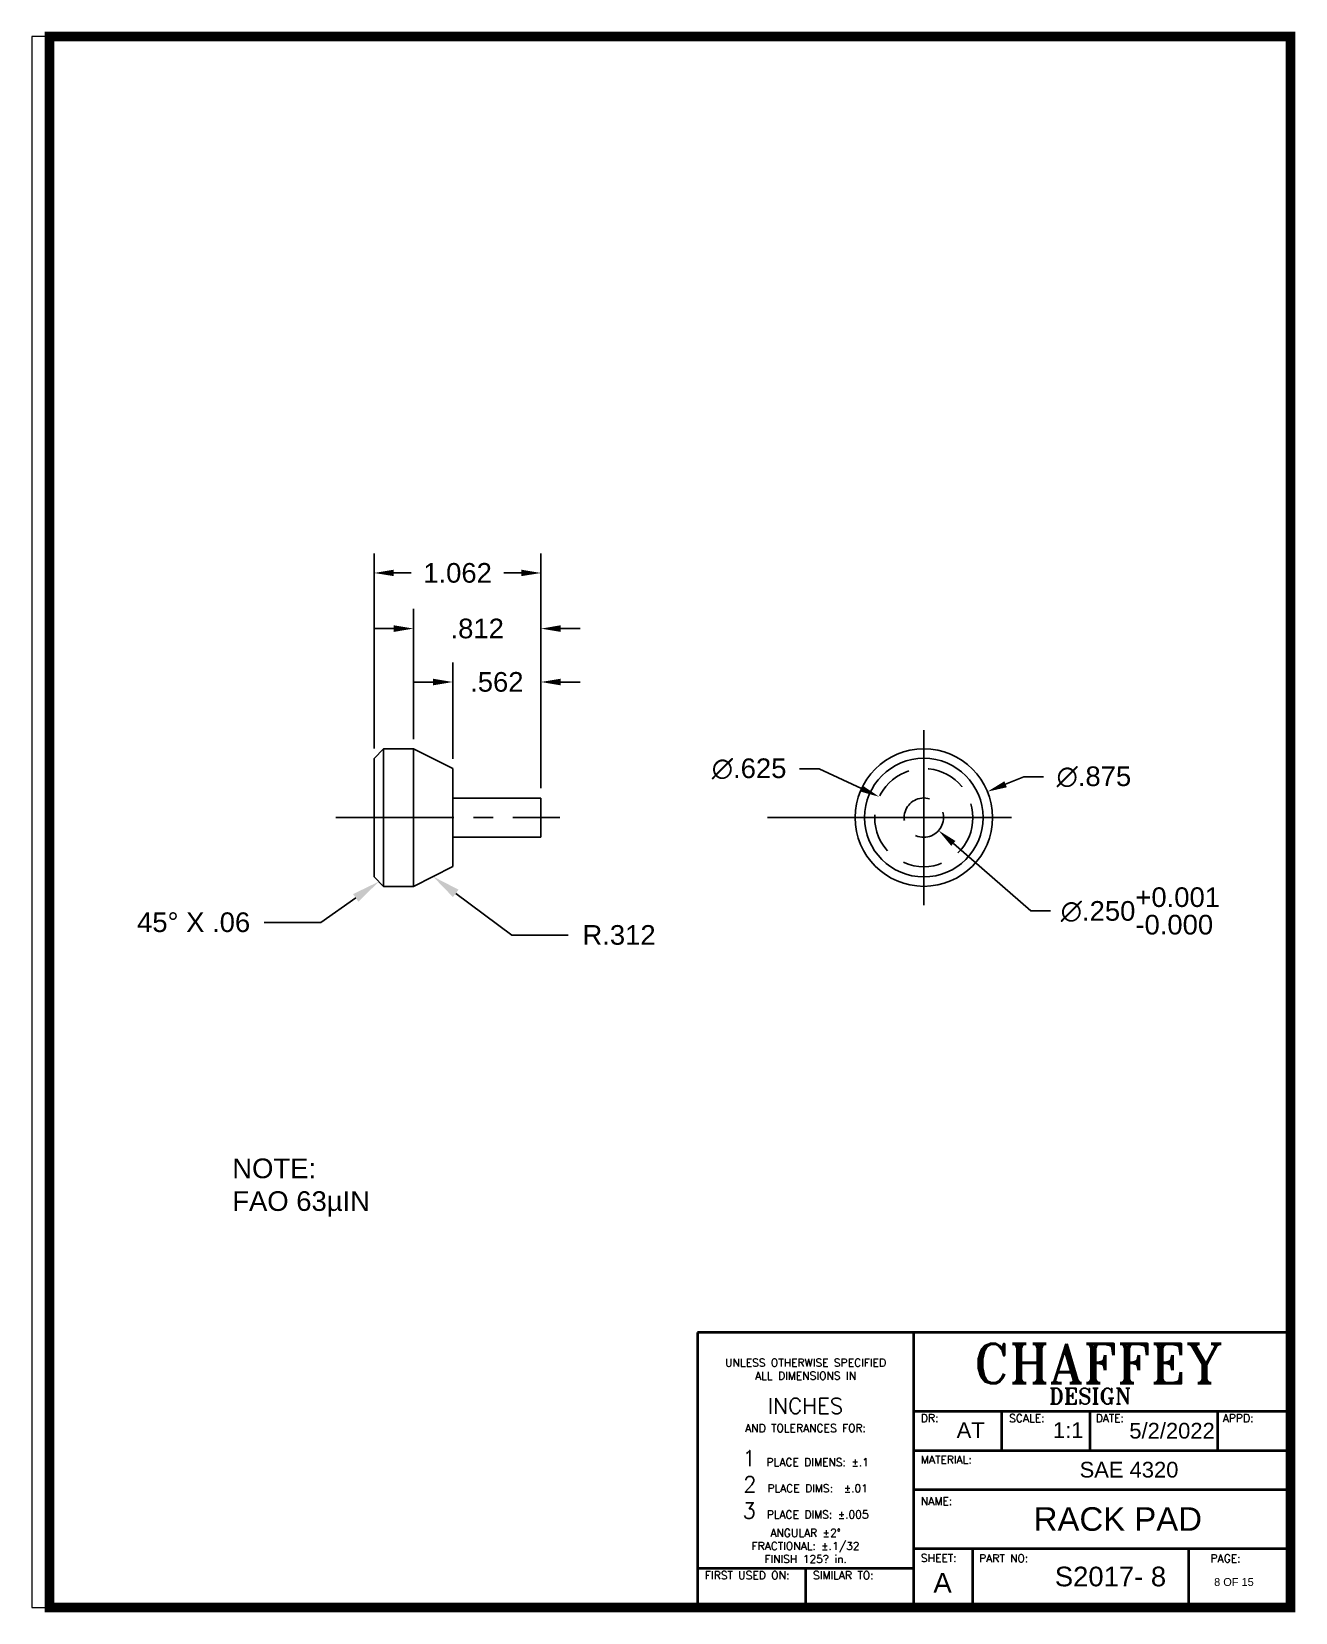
# Paper-space layout 'Layout1' of a CAD drawing. Header units: inches. Extents: x 0 to 8.1, y 0 to 10.1.
# The model-space entities are those that its viewports show. They can reach past a viewport. Long polylines and large blocks are cut down to what shows.
import ezdxf
from ezdxf import colors
from ezdxf.entities.mleader import LeaderData, LeaderLine
from ezdxf.enums import TextEntityAlignment as Align
from ezdxf.math import Vec2, Vec3

# ---------------------------------------------------------------- set-up
doc = ezdxf.new("R2010")
doc.units = ezdxf.units.IN
doc.header["$MEASUREMENT"] = 0
for name, pattern in [('CENTER', [2, 1.25, -0.25, 0.25, -0.25]), ('CENTER2', [1.125, 0.75, -0.125, 0.125, -0.125]), ('HIDDEN', [0.375, 0.25, -0.125])]:
    doc.linetypes.add(name, pattern=pattern)
for name, color, linetype in [('CENTER LINE', 1, 'CENTER'), ('DIM', 3, 'Continuous'), ('DIMENSION', 5, 'Continuous'), ('HIDEEN', 4, 'HIDDEN'), ('OBJECT', 252, 'Continuous'), ('TITLEBLOCK', 5, 'Continuous')]:
    doc.layers.add(name, color=color, linetype=linetype)
doc.layers.add('TITLE BLOCK', color=1, linetype='Continuous', lineweight=40)
doc.styles.add('CHAFFEY', font='romant.shx', dxfattribs={"height": 0.25})
doc.styles.add('DESIGN', font='romant.shx', dxfattribs={"height": 0.1})
doc.styles.add('SMALL TEXT', font='romans.shx', dxfattribs={"height": 0.05})
doc.styles.get("Standard").update_dxf_attribs({"font": 'arial.ttf'})
doc.styles.add('TABLE', font='arial.ttf')
doc.dimstyles.new('3 PLACES', dxfattribs={"dimtxt": 0.125, "dimasz": 0.125, "dimexe": 0.125, "dimexo": 0.0625, "dimgap": 0.09, "dimtad": 0, "dimtih": 1, "dimtoh": 1, "dimdec": 3, "dimzin": 4, "dimdsep": 46, "dimtxsty": 'Standard', "dimcen": 0.125, "dimadec": 0, "dimazin": 0, "dimtfac": 1, "dimtdec": 3, "dimtofl": 0, "dimtmove": 0, "dimatfit": 3, "dimfxl": 1, "dimtolj": 1, "dimtzin": 0, "dimarcsym": 0})
doc.dimstyles.new('DEVIATION 3 PLACES', dxfattribs={"dimtxt": 0.125, "dimasz": 0.125, "dimexe": 0.125, "dimexo": 0.0625, "dimgap": 0.09, "dimtad": 0, "dimtih": 1, "dimtoh": 1, "dimdec": 3, "dimzin": 4, "dimdsep": 46, "dimtxsty": 'Standard', "dimcen": 0.125, "dimadec": 0, "dimazin": 0, "dimtol": 1, "dimtp": 0.001, "dimtm": 1e-09, "dimtfac": 1, "dimtdec": 3, "dimtofl": 0, "dimtmove": 0, "dimatfit": 3, "dimfxl": 1, "dimtolj": 1, "dimtzin": 0, "dimarcsym": 0})

# ---------------------------------------------------------------- blocks, each defined once
blk = doc.blocks.new('A size')
at = {"const_width": 0.0625}
blk.add_lwpolyline([(-7.9, 0), (0, 0), (0, 10), (-7.9, 10)], close=True, dxfattribs=at)
at = {"layer": 'TITLE BLOCK'}
for p, q in [((-0.025, 1.75), (-3.775, 1.75)), ((-3.775, 1.75), (-3.775, 0)), ((-2.4, 1.75), (-2.4, 0)), ((-2.4, 1.25), (-0.025, 1.25)), ((-1.837, 1), (-1.837, 1.25)), ((-1.275, 1), (-1.275, 1.25)), ((-0.463, 1), (-0.463, 1.25)), ((-2.4, 1), (-0.025, 1)), ((-2.4, 0.75), (-0.025, 0.75)), ((-2.4, 0.375), (-0.025, 0.375)), ((-2.025, 0.375), (-2.025, 0)), ((-0.65, 0.375), (-0.65, 0)), ((-3.775, 0.25), (-2.4, 0.25)), ((-3.087, 0.25), (-3.087, 0.003))]:
    blk.add_line(p, q, dxfattribs=at)
at = {"linetype": 'Continuous', "style": 'DESIGN'}
blk.add_text('DESIGN', height=0.1, dxfattribs=at).set_placement((-1.275, 1.295), align=Align.CENTER)
at = {"linetype": 'Continuous', "style": 'SMALL TEXT'}
for s, p in [('DR:', (-2.353, 1.18)), ('SCALE:', (-1.791, 1.18)), ('DATE:', (-1.24, 1.18)), ('APPD:', (-0.431, 1.18)), ('MATERIAL:', (-2.353, 0.916)), ('NAME:', (-2.353, 0.652)), ('SHEET:', (-2.353, 0.29)), ('PART NO:', (-1.982, 0.288)), ('PAGE:', (-0.509, 0.287)), ('FIRST USED ON:', (-3.728, 0.18)), ('SIMILAR TO:', (-3.04, 0.18))]:
    blk.add_text(s, height=0.05, dxfattribs=at).set_placement(p)
at = {"linetype": 'Continuous', "attachment_point": 2}
for s, insert, char_height, width, style in [('CHAFFEY', (-1.223, 1.677), 0.25, 1.58631, 'CHAFFEY'), ('\\P\\PUNLESS OTHERWISE SPECIFIED\\PALL DIMENSIONS IN \\P\\P{\\H2x;INCHES\\P}AND TOLERANCES FOR:\\P\\P{\\H2x;1 }PLACE DIMENS: %%P.1\\P{\\H2x;2 }PLACE DIMS:  %%P.01\\P{\\H2x;3 }PLACE DIMS: %%P.005\\PANGULAR %%P2%%D\\PFRACTIONAL: %%P.1/32\\PFINISH 125? in.', (-3.087, 1.75), 0.05, 1.375, 'SMALL TEXT')]:
    blk.add_mtext(s, dxfattribs=dict(at, insert=insert, char_height=char_height, width=width, style=style))
at = {"layer": 'TITLEBLOCK', "style": 'TABLE'}
for tag, height, p in [('DRAWN_BY', 0.1, (-2.036, 1.129)), ('SCALE', 0.1, (-1.415, 1.129)), ('DATE', 0.1, (-0.754, 1.127)), ('MATERIAL', 0.1, (-1.028, 0.877)), ('PART_NAME', 0.15, (-1.099, 0.563)), ('SHEET_SIZE', 0.125, (-2.215, 0.157)), ('PART_NUMBER', 0.125, (-1.146, 0.197)), ('PAGE_NUMBER', 0.05, (-0.36, 0.162))]:
    blk.add_attdef(tag, text='', height=height, dxfattribs=at).set_placement(p, align=Align.MIDDLE)
blk = doc.blocks.new('*U2')
at = {"layer": 'CENTER LINE', "color": 0, "linetype": 'CENTER2', "transparency": 16777216}
for p, q in [((0, 0.0875), (0, 0.5575)), ((-0.5575, 0), (-0.0875, 0)), ((0.0875, 0), (0.5575, 0)), ((0, -0.5575), (0, -0.0875))]:
    blk.add_line(p, q, dxfattribs=at)
at = {"layer": 'CENTER LINE', "color": 0, "linetype": 'Continuous', "transparency": 16777216}
for p, q in [((-0.04375, 0), (0.04375, 0)), ((0, -0.04375), (0, 0.04375))]:
    blk.add_line(p, q, dxfattribs=at)
blk = doc.blocks.new('*U3')
at = {"layer": 'CENTER LINE', "color": 0, "linetype": 'CENTER2', "transparency": 16777216}
blk.add_line((-1.024, 0), (0.401, 0), dxfattribs=at)
blk = doc.blocks.new('*D5')
at = {"layer": 'Defpoints', "color": 0, "transparency": 16777216}
for p in [(15.285, 15.757), (15.285, 14.991), (16.097, 14.679)]:
    blk.add_point(p, dxfattribs=at)
at = {"layer": 'DIMENSION', "color": 0, "lineweight": -2, "transparency": 16777216}
for p, q in [((15.285, 15.054), (15.285, 15.882)), ((16.097, 14.741), (16.097, 15.882)), ((15.16, 15.757), (15.035, 15.757)), ((16.222, 15.757), (16.347, 15.757))]:
    blk.add_line(p, q, dxfattribs=at)
at = {"layer": 'DIMENSION', "color": 0, "transparency": 16777216}
for points in [[(15.16, 15.778), (15.16, 15.736), (15.285, 15.757)], [(16.222, 15.778), (16.222, 15.736), (16.097, 15.757)]]:
    blk.add_solid(points, dxfattribs=at)
at = {"layer": 'DIMENSION', "color": 0, "transparency": 16777216, "insert": (15.691, 15.757), "char_height": 0.125, "attachment_point": 5}
blk.add_mtext('\\A1;.812', dxfattribs=at)
blk = doc.blocks.new('*D6')
at = {"layer": 'Defpoints', "color": 0, "transparency": 16777216}
for p in [(15.535, 15.417), (15.535, 14.866), (16.097, 14.679)]:
    blk.add_point(p, dxfattribs=at)
at = {"layer": 'DIMENSION', "color": 0, "lineweight": -2, "transparency": 16777216}
for p, q in [((15.535, 14.928), (15.535, 15.542)), ((16.097, 14.741), (16.097, 15.542)), ((15.41, 15.417), (15.285, 15.417)), ((16.222, 15.417), (16.347, 15.417))]:
    blk.add_line(p, q, dxfattribs=at)
at = {"layer": 'DIMENSION', "color": 0, "transparency": 16777216}
for points in [[(15.41, 15.438), (15.41, 15.396), (15.535, 15.417)], [(16.222, 15.438), (16.222, 15.396), (16.097, 15.417)]]:
    blk.add_solid(points, dxfattribs=at)
at = {"layer": 'DIMENSION', "color": 0, "transparency": 16777216, "insert": (15.816, 15.417), "char_height": 0.125, "attachment_point": 5}
blk.add_mtext('\\A1;.562', dxfattribs=at)
blk = doc.blocks.new('*D7')
at = {"layer": 'Defpoints', "color": 0, "transparency": 16777216}
for p in [(15.035, 16.111), (15.035, 14.931), (16.097, 14.679)]:
    blk.add_point(p, dxfattribs=at)
at = {"layer": 'DIMENSION', "color": 0, "lineweight": -2, "transparency": 16777216}
for p, q in [((15.035, 14.993), (15.035, 16.236)), ((16.097, 14.741), (16.097, 16.236)), ((15.16, 16.111), (15.271, 16.111)), ((15.972, 16.111), (15.86, 16.111))]:
    blk.add_line(p, q, dxfattribs=at)
at = {"layer": 'DIMENSION', "color": 0, "transparency": 16777216}
for points in [[(15.16, 16.132), (15.16, 16.091), (15.035, 16.111)], [(15.972, 16.132), (15.972, 16.091), (16.097, 16.111)]]:
    blk.add_solid(points, dxfattribs=at)
at = {"layer": 'DIMENSION', "color": 0, "transparency": 16777216, "insert": (15.566, 16.111), "char_height": 0.125, "attachment_point": 5}
blk.add_mtext('\\A1;1.062', dxfattribs=at)
blk = doc.blocks.new('*D8')
at = {"layer": 'Defpoints', "color": 0, "transparency": 16777216}
for p in [(18.939, 14.719), (18.129, 14.389)]:
    blk.add_point(p, dxfattribs=at)
at = {"layer": 'DIMENSION', "color": 0, "lineweight": -2, "transparency": 16777216}
for p, q in [((19.171, 14.813), (19.055, 14.766)), ((19.296, 14.813), (19.171, 14.813)), ((18.534, 14.429), (18.534, 14.679)), ((18.409, 14.554), (18.659, 14.554))]:
    blk.add_line(p, q, dxfattribs=at)
at = {"layer": 'DIMENSION', "color": 0, "transparency": 16777216}
blk.add_solid([(19.047, 14.785), (19.063, 14.747), (18.939, 14.719)], dxfattribs=at)
at = {"layer": 'DIMENSION', "color": 0, "transparency": 16777216, "insert": (19.617, 14.813), "char_height": 0.125, "attachment_point": 5}
blk.add_mtext('\\A1;∅.875', dxfattribs=at)
blk = doc.blocks.new('*D9')
at = {"layer": 'Defpoints', "color": 0, "transparency": 16777216}
for p in [(18.251, 14.686), (18.818, 14.422)]:
    blk.add_point(p, dxfattribs=at)
at = {"layer": 'DIMENSION', "color": 0, "lineweight": -2, "transparency": 16777216}
for p, q in [((17.743, 14.864), (17.868, 14.864)), ((17.868, 14.864), (18.138, 14.739)), ((18.534, 14.429), (18.534, 14.679)), ((18.409, 14.554), (18.659, 14.554))]:
    blk.add_line(p, q, dxfattribs=at)
at = {"layer": 'DIMENSION', "color": 0, "transparency": 16777216}
blk.add_solid([(18.146, 14.757), (18.129, 14.72), (18.251, 14.686)], dxfattribs=at)
at = {"layer": 'DIMENSION', "color": 0, "transparency": 16777216, "insert": (17.422, 14.864), "char_height": 0.125, "attachment_point": 5}
blk.add_mtext('\\A1;∅.625', dxfattribs=at)
blk = doc.blocks.new('*D10')
at = {"layer": 'Defpoints', "color": 0, "transparency": 16777216}
for p in [(18.44, 14.636), (18.628, 14.472)]:
    blk.add_point(p, dxfattribs=at)
at = {"layer": 'DIMENSION', "color": 0, "lineweight": -2, "transparency": 16777216}
for p, q in [((18.534, 14.429), (18.534, 14.679)), ((18.409, 14.554), (18.659, 14.554)), ((19.215, 13.96), (18.723, 14.389)), ((19.34, 13.96), (19.215, 13.96))]:
    blk.add_line(p, q, dxfattribs=at)
at = {"layer": 'DIMENSION', "color": 0, "transparency": 16777216}
blk.add_solid([(18.736, 14.405), (18.709, 14.374), (18.628, 14.472)], dxfattribs=at)
at = {"layer": 'DIMENSION', "color": 0, "transparency": 16777216, "insert": (19.913, 13.96), "char_height": 0.125, "attachment_point": 5}
blk.add_mtext('\\A1;∅.250\\S+0.001^ -0.000;', dxfattribs=at)
blk = doc.blocks.new('N')
at = {"layer": 'CENTER LINE', "insert": (-0.037, 0.343), "char_height": 0.2, "attachment_point": 1}
blk.add_mtext_dynamic_manual_height_columns('{\\H0.625x;NOTE:\\PFAO 63µIN\\fMS Shell Dlg 2|b0|i0|c0|p0; }', width=2.16723, gutter_width=1, heights=[0], dxfattribs=at)

msp = doc.modelspace()

# ---------------------------------------------------------------- linework, layer by layer
at = {"layer": 'HIDEEN'}
for radius in [0.3125, 0.125]:
    msp.add_circle((18.5343, 14.5539), radius, dxfattribs=at)
at = {"layer": 'OBJECT'}
for p, q in [((15.0948, 14.9914), (15.0348, 14.9307)), ((15.0348, 14.1764), (15.0348, 14.9307)), ((15.0948, 14.9914), (15.2848, 14.9914)), ((15.0948, 14.1164), (15.0948, 14.9914)), ((15.2848, 14.9914), (15.2848, 14.1164)), ((15.2848, 14.9914), (15.5348, 14.8656)), ((15.5348, 14.8656), (15.5348, 14.2416)), ((15.5348, 14.6786), (16.0968, 14.6786)), ((16.0968, 14.6786), (16.0968, 14.4286)), ((18.9718, 14.5539), (17.5382, 14.5539)), ((15.5348, 14.4286), (16.0968, 14.4286)), ((15.2848, 14.1164), (15.5348, 14.2416)), ((15.0948, 14.1164), (15.0348, 14.1764)), ((15.2848, 14.1164), (15.0948, 14.1164))]:
    msp.add_line(p, q, dxfattribs=at)
for radius in [0.4375, 0.3775]:
    msp.add_circle((18.5343, 14.5539), radius, dxfattribs=at)

# ---------------------------------------------------------------- block references
at = {"layer": 'CENTER LINE', "linetype": 'CENTER2'}
for name, p in [('*U2', (18.5343, 14.5539)), ('*U3', (15.8158, 14.5536))]:
    msp.add_blockref(name, p, dxfattribs=at)
at = {"layer": 'TITLEBLOCK'}
msp.add_blockref('N', (14.1686, 12.0407), dxfattribs=at)

# ---------------------------------------------------------------- dimensions: what is measured, and where the dimension line sits
at = {"layer": 'DIMENSION'}
for base, p2, picture, middle in [((15.0348, 16.1114), (15.0348, 14.9307), '*D7', (15.5658, 16.1114)), ((15.2848, 15.7571), (15.2848, 14.9914), '*D5', (15.6908, 15.7571)), ((15.5348, 15.4171), (15.5348, 14.8656), '*D6', (15.8158, 15.4171))]:
    dim = msp.add_linear_dim(base=base, p1=(16.0968, 14.6786), p2=p2, dimstyle='3 PLACES', dxfattribs=at)
    dim.commit()
    dim.dimension.update_dxf_attribs({"geometry": picture, "text_midpoint": middle})
for p1, p2, dimstyle, picture, middle in [((18.8176, 14.422), (18.251, 14.6858), '3 PLACES', '*D9', (17.4221, 14.8642)), ((18.1291, 14.3889), (18.9394, 14.7189), '3 PLACES', '*D8', (19.6168, 14.8132)), ((18.4401, 14.6361), (18.6284, 14.4717), 'DEVIATION 3 PLACES', '*D10', (19.9127, 13.9597))]:
    dim = msp.add_diameter_dim_2p(p1=p1, p2=p2, dimstyle=dimstyle, dxfattribs=at)
    dim.commit()
    dim.dimension.update_dxf_attribs({"geometry": picture, "text_midpoint": middle, "dimtype": 163})

# ---------------------------------------------------------------- leaders
ml = msp.add_multileader_mtext('Standard', dxfattribs=at)
ml.set_content('45° X .06', color=256)
ml.set_leader_properties()
ml.build(insert=Vec2(0, 0))
ml.multileader.update_dxf_attribs({"dogleg_length": 0.36, "arrow_head_size": 0.18})
ctx = ml.context
ctx.base_point, ctx.char_height, ctx.arrow_head_size, ctx.landing_gap_size, ctx.plane_origin = Vec3(13.4456, 13.887), 0.125, 0.18, 0.09, Vec3(15.0648, 14.1464)
ctx.text_align_type = 2
notes = []
notes.append((ctx, [(0, (1, 1, 0), (14.6957, 13.887), (-1, 0), 0.36, [(0, [(15.0648, 14.1464)], 0, [])])]))
ctx.mtext.insert, ctx.mtext.alignment, ctx.mtext.flow_direction = Vec3(14.2457, 13.9505), 3, 5
ml = msp.add_multileader_mtext('Standard', dxfattribs=at)
ml.set_content('R.312', color=256)
ml.set_leader_properties()
ml.build(insert=Vec2(0, 0))
ml.multileader.update_dxf_attribs({"dogleg_length": 0.36, "arrow_head_size": 0.18})
ctx = ml.context
ctx.base_point, ctx.char_height, ctx.arrow_head_size, ctx.landing_gap_size, ctx.plane_origin = Vec3(16.271, 13.806), 0.125, 0.18, 0.09, Vec3(15.4098, 14.179)
notes.append((ctx, [(0, (1, 1, 0), (15.911, 13.806), (1, 0), 0.36, [(0, [(15.4098, 14.179)], 0, [])])]))
ctx.mtext.insert, ctx.mtext.flow_direction = Vec3(16.361, 13.8696), 5
for ctx, leaders in notes:
    for number, flags, end, landing, length, lines in leaders:
        leader = LeaderData()
        leader.index, (leader.has_last_leader_line, leader.has_dogleg_vector, leader.attachment_direction) = number, flags
        leader.last_leader_point, leader.dogleg_vector, leader.dogleg_length = Vec3(end), Vec3(landing), length
        for number, points, colour, breaks in lines:
            line = LeaderLine()
            line.index, line.vertices, line.color, line.breaks = number, Vec3.list(points), colors.encode_raw_color(colour), breaks
            leader.lines.append(line)
        ctx.leaders.append(leader)

psp = doc.layouts.get("Layout1")

# ---------------------------------------------------------------- block references
at = {"layer": 'DIM'}
psp.add_blockref('A size', (8.021, 0.054), dxfattribs=at).add_auto_attribs({'PAGE_NUMBER': '8 OF 15', 'PART_NUMBER': 'S2017- 8', 'SHEET_SIZE': 'A', 'PART_NAME': 'RACK PAD', 'MATERIAL': 'SAE 4320', 'DATE': '5/2/2022', 'SCALE': '1:1', 'DRAWN_BY': 'AT'})

# ---------------------------------------------------------------- viewports
at = {"layer": 'DIMENSION'}
psp.add_viewport(center=(4.014, 5.054), size=(8.014, 10), view_center_point=(16.8616, 14.5261), view_height=10, dxfattribs=at)

doc.saveas('drawing.dxf')
